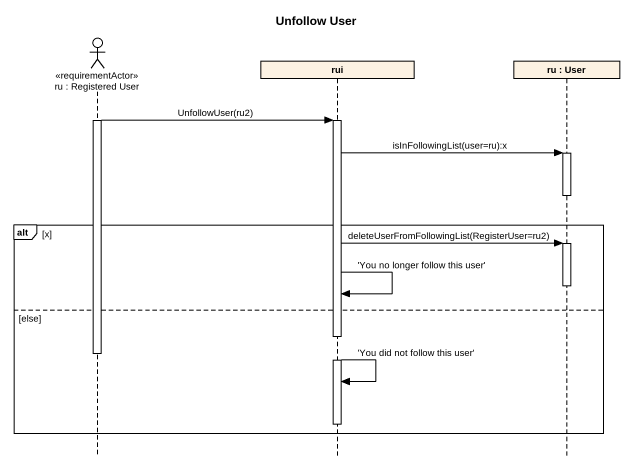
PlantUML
@startuml
title Unfollow User
hide footbox
actor "ru : Registered User" as ru <<requirementActor>>
participant rui
participant "ru : User" as ru_2

activate ru
ru -> rui : UnfollowUser(ru2)
activate rui
rui -> ru_2 : isInFollowingList(user=ru):x
activate ru_2
deactivate ru_2
alt x
  rui -> ru_2 : deleteUserFromFollowingList(RegisterUser=ru2)
  activate ru_2
  deactivate ru_2
  rui -> rui : 'You no longer follow this user'
else else
  deactivate ru
  rui -> rui : 'You did not follow this user'
  deactivate rui
end
@enduml
